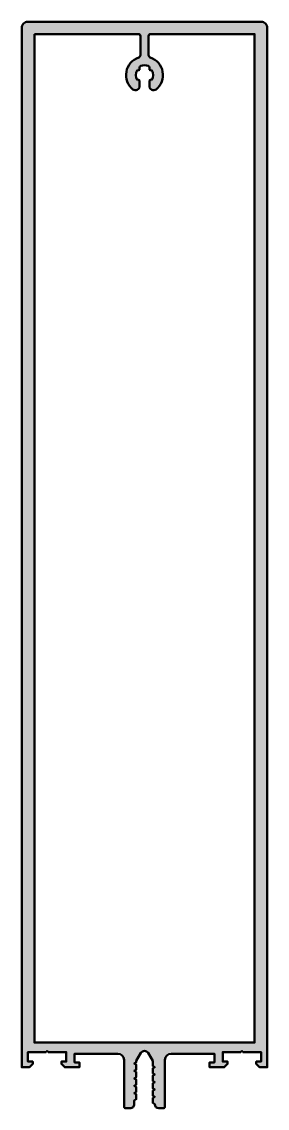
# Model space of a CAD drawing. Extents: x -30 to 30, y -16 to 249.
import ezdxf

# ---------------------------------------------------------------- set-up
doc = ezdxf.new("R2010")
doc.units = 0
doc.layers.add('0S-Alu contour', color=7, linetype='Continuous', lineweight=50)
doc.layers.add('0S-Alu hatch', color=252, linetype='Continuous', lineweight=25)

# ---------------------------------------------------------------- blocks, each defined once
blk = doc.blocks.new('505070__2DCFF82C_5499_4CCD_87CC_ED7981ED0AF8_')
at = {"layer": '0S-Alu hatch'}
h = blk.add_hatch(color=256, dxfattribs=at)
edge = h.paths.add_edge_path()
edge.add_ellipse((28.50000000000009, 247.5), major_axis=(-1.499999999999971, 0), ratio=1, start_angle=180, end_angle=270.0000000000007, ccw=False)
edge.add_line((30.00000000000007, 247.5), (29.99999999999993, -6))
edge.add_line((29.99999999999993, -6), (28.09999999999993, -6.000000000000006))
edge.add_line((28.09999999999993, -6.000000000000006), (27.29999999999993, -5.200000000000004))
edge.add_line((27.29999999999993, -5.200000000000004), (27.29999999999993, -4.600000000000005))
edge.add_line((27.29999999999993, -4.600000000000005), (28.49999999999993, -4.600000000000006))
edge.add_line((28.49999999999993, -4.600000000000006), (28.49999999999993, -2.300000000000006))
edge.add_line((28.49999999999993, -2.300000000000006), (24.04999999999993, -2.300000000000005))
edge.add_arc((23.79999999999993, -2.356250000000002), 0.2562499999999995, 12.6803834918193, 167.3196165081804)
edge.add_line((23.54999999999993, -2.300000000000003), (19.09999999999993, -2.3))
edge.add_line((19.09999999999993, -2.3), (19.09999999999993, -4.600000000000001))
edge.add_line((19.09999999999993, -4.600000000000001), (20.29999999999993, -4.600000000000002))
edge.add_line((20.29999999999993, -4.600000000000002), (20.29999999999993, -5.200000000000001))
edge.add_line((20.29999999999993, -5.200000000000001), (19.49999999999993, -6))
edge.add_line((19.49999999999993, -6), (15.89999999999992, -5.999999999999999))
edge.add_line((15.89999999999992, -5.999999999999999), (15.89999999999992, -4.799999999999998))
edge.add_line((15.89999999999992, -4.799999999999998), (17.09999999999993, -4.799999999999998))
edge.add_line((17.09999999999993, -4.799999999999998), (17.09999999999993, -2.699999999999997))
edge.add_line((17.09999999999993, -2.699999999999997), (6.499999999999921, -2.700000000000001))
edge.add_arc((6.499999999999921, -4.200000000000001), 1.5, 90, 180)
edge.add_line((4.999999999999921, -4.200000000000001), (4.999999999999921, -15.49999999999997))
edge.add_ellipse((4.499999999999918, -15.49999999999997), major_axis=(-0.5000000000000036, 0), ratio=1, start_angle=90.0000000000004, end_angle=180, ccw=False)
edge.add_line((4.499999999999921, -15.99999999999997), (3.499999999999914, -15.99999999999997))
edge.add_ellipse((3.499999999999922, -15), major_axis=(-0.9999999999999644, 0), ratio=1, start_angle=0, end_angle=89.9999999999996, ccw=False)
edge.add_line((2.499999999999957, -15), (1.99999999999996, -14.71132486540519))
edge.add_line((1.99999999999996, -14.71132486540519), (1.99999999999996, -13.48867513459482))
edge.add_line((1.99999999999996, -13.48867513459482), (2.499999999999957, -13.20000000000001))
edge.add_line((2.499999999999957, -13.20000000000001), (1.99999999999996, -12.9113248654052))
edge.add_line((1.99999999999996, -12.9113248654052), (1.999999999999957, -11.68867513459482))
edge.add_line((1.999999999999957, -11.68867513459482), (2.499999999999957, -11.40000000000001))
edge.add_line((2.499999999999957, -11.40000000000001), (1.999999999999957, -11.1113248654052))
edge.add_line((1.999999999999957, -11.1113248654052), (1.999999999999957, -9.888675134594825))
edge.add_line((1.999999999999957, -9.888675134594825), (2.499999999999957, -9.60000000000001))
edge.add_line((2.499999999999957, -9.60000000000001), (1.999999999999957, -9.311324865405197))
edge.add_line((1.999999999999957, -9.311324865405197), (1.999999999999957, -8.088675134594823))
edge.add_line((1.999999999999957, -8.088675134594823), (2.499999999999957, -7.800000000000009))
edge.add_line((2.499999999999957, -7.800000000000009), (1.999999999999957, -7.511324865405195))
edge.add_line((1.999999999999957, -7.511324865405195), (1.999999999999957, -6.288675134594821))
edge.add_line((1.999999999999957, -6.288675134594821), (2.499999999999957, -6.000000000000007))
edge.add_line((2.499999999999957, -6.000000000000007), (1.999999999999907, -5.711324865405165))
edge.add_line((1.999999999999907, -5.711324865405165), (1.999999999999921, -4.464101615137757))
edge.add_line((1.999999999999921, -4.464101615137757), (0.8660254037843628, -2.500000000000003))
edge.add_arc((-7.99e-14, -3.000000000000006), 1.000000000000004, 29.99999999999998, 150)
edge.add_line((-0.8660254037845225, -2.500000000000004), (-2.000000000000078, -4.46410161513775))
edge.add_line((-2.000000000000078, -4.46410161513775), (-2.000000000000039, -4.811324865405193))
edge.add_line((-2.000000000000039, -4.811324865405193), (-2.500000000000035, -5.100000000000007))
edge.add_line((-2.500000000000035, -5.100000000000007), (-2.000000000000039, -5.388675134594823))
edge.add_line((-2.000000000000039, -5.388675134594823), (-2.000000000000039, -6.611324865405197))
edge.add_line((-2.000000000000039, -6.611324865405197), (-2.500000000000035, -6.900000000000009))
edge.add_line((-2.500000000000035, -6.900000000000009), (-2.000000000000039, -7.18867513459482))
edge.add_line((-2.000000000000039, -7.18867513459482), (-2.000000000000039, -8.411324865405195))
edge.add_line((-2.000000000000039, -8.411324865405195), (-2.500000000000035, -8.700000000000006))
edge.add_line((-2.500000000000035, -8.700000000000006), (-2.000000000000039, -8.988675134594818))
edge.add_line((-2.000000000000039, -8.988675134594818), (-2.000000000000039, -10.21132486540519))
edge.add_line((-2.000000000000039, -10.21132486540519), (-2.500000000000035, -10.5))
edge.add_line((-2.500000000000035, -10.5), (-2.000000000000039, -10.78867513459482))
edge.add_line((-2.000000000000039, -10.78867513459482), (-2.000000000000039, -12.01132486540519))
edge.add_line((-2.000000000000039, -12.01132486540519), (-2.500000000000035, -12.3))
edge.add_line((-2.500000000000035, -12.3), (-2.000000000000035, -12.58867513459482))
edge.add_line((-2.000000000000035, -12.58867513459482), (-2.000000000000078, -13.81132486540519))
edge.add_line((-2.000000000000078, -13.81132486540519), (-2.500000000000078, -14.10000000000001))
edge.add_line((-2.500000000000078, -14.10000000000001), (-2.500000000000071, -14.99999999999999))
edge.add_ellipse((-3.500000000000058, -14.99999999999998), major_axis=(-0.9999999999999875, 0), ratio=1, start_angle=89.99999999999932, end_angle=180, ccw=False)
edge.add_line((-3.500000000000071, -15.99999999999997), (-4.500000000000078, -15.99999999999997))
edge.add_ellipse((-4.500000000000076, -15.49999999999997), major_axis=(-0.5, 0), ratio=1, start_angle=0, end_angle=89.99999999999977, ccw=False)
edge.add_line((-5.000000000000077, -15.49999999999997), (-5.000000000000078, -4.200000000000004))
edge.add_arc((-6.500000000000078, -4.200000000000004), 1.5, 0, 90)
edge.add_line((-6.500000000000078, -2.700000000000004), (-17.10000000000008, -2.699999999999974))
edge.add_line((-17.10000000000008, -2.699999999999974), (-17.10000000000008, -4.799999999999974))
edge.add_line((-17.10000000000008, -4.799999999999974), (-15.90000000000008, -4.799999999999974))
edge.add_line((-15.90000000000008, -4.799999999999974), (-15.90000000000008, -5.999999999999973))
edge.add_line((-15.90000000000008, -5.999999999999973), (-19.50000000000007, -5.999999999999973))
edge.add_line((-19.50000000000007, -5.999999999999973), (-20.30000000000007, -5.199999999999971))
edge.add_line((-20.30000000000007, -5.199999999999971), (-20.30000000000007, -4.599999999999973))
edge.add_line((-20.30000000000007, -4.599999999999973), (-19.10000000000008, -4.599999999999974))
edge.add_line((-19.10000000000008, -4.599999999999974), (-19.10000000000008, -2.299999999999977))
edge.add_line((-19.10000000000008, -2.299999999999977), (-23.55000000000007, -2.299999999999977))
edge.add_arc((-23.80000000000007, -2.356249999999975), 0.2562499999999961, 12.68038349181956, 167.3196165081804)
edge.add_line((-24.05000000000007, -2.299999999999977), (-28.50000000000007, -2.299999999999974))
edge.add_line((-28.50000000000007, -2.299999999999974), (-28.50000000000007, -4.599999999999972))
edge.add_line((-28.50000000000007, -4.599999999999972), (-27.30000000000007, -4.599999999999972))
edge.add_line((-27.30000000000007, -4.599999999999972), (-27.30000000000007, -5.19999999999997))
edge.add_line((-27.30000000000007, -5.19999999999997), (-28.10000000000007, -5.999999999999971))
edge.add_line((-28.10000000000007, -5.999999999999971), (-30.00000000000007, -5.999999999999972))
edge.add_line((-30.00000000000007, -5.999999999999972), (-30.00000000000003, 247.5))
edge.add_ellipse((-28.50000000000004, 247.5), major_axis=(-1.499999999999992, 0), ratio=1, start_angle=269.99999999999943, end_angle=360, ccw=False)
edge.add_line((-28.50000000000002, 249), (28.50000000000007, 249))
edge = h.paths.add_edge_path()
edge.add_line((-26.9000000000001, 246), (-26.90000000000005, 0))
edge.add_line((-26.90000000000005, 0), (26.90000000000005, -6.2e-15))
edge.add_line((26.90000000000005, -6.2e-15), (26.89999999999993, 246))
edge.add_line((26.89999999999993, 246), (1.499999999999911, 246))
edge.add_arc((1.499999999999909, 245.5), 0.5, 89.9999999999998, 180)
edge.add_line((0.9999999999999094, 245.5), (0.999999999999929, 240.8425200051214))
edge.add_arc((1.599999999999928, 240.8425200051213), 0.5999999999999992, 180, 251.7161100595922)
edge.add_ellipse((-7.59e-14, 236), major_axis=(-4.500000000000009, 0), ratio=1, start_angle=128.9448035940954, end_angle=251.7161100595926, ccw=False)
edge.add_ellipse((2.199999999999924, 233.2778684822367), major_axis=(-0.9999999999999872, 0), ratio=1, start_angle=0, end_angle=128.9448035940959, ccw=False)
edge.add_line((1.199999999999937, 233.2778684822367), (1.199999999999931, 234.5303061543301))
edge.add_ellipse((1.499999999999961, 234.5303061543301), major_axis=(-0.3000000000000243, 0), ratio=1, start_angle=229.6807351609637, end_angle=360, ccw=False)
edge.add_arc((-9.3e-14, 236), 2.10000000000001, 323.7767789191135, 396.2232210808885)
edge.add_ellipse((1.499999999999914, 237.46969384567), major_axis=(-0.2999999999999894, 0), ratio=1, start_angle=0, end_angle=130.3192648390397, ccw=False)
edge.add_line((1.199999999999924, 237.46969384567), (1.199999999999921, 237.7663521732656))
edge.add_arc((0.6999999999999397, 237.7663521732656), 0.4999999999999815, 0, 68.38172757784083)
edge.add_arc((-7.82e-14, 236), 2.400000000000005, 68.38172757784154, 111.6182724221581)
edge.add_arc((-0.7000000000000961, 237.7663521732656), 0.4999999999999684, 111.6182724221575, 180)
edge.add_line((-1.200000000000064, 237.7663521732656), (-1.200000000000077, 237.46969384567))
edge.add_ellipse((-1.500000000000069, 237.46969384567), major_axis=(-0.2999999999999883, 0), ratio=1, start_angle=49.68073516095512, end_angle=180, ccw=False)
edge.add_arc((-6.39e-14, 236.0000000000001), 2.100000000000015, 143.7767789191117, 216.2232210808883)
edge.add_ellipse((-1.500000000000079, 234.5303061543301), major_axis=(-0.3000000000000176, 0), ratio=1, start_angle=180, end_angle=310.3192648390359, ccw=False)
edge.add_line((-1.200000000000062, 234.5303061543301), (-1.200000000000077, 233.2778684822368))
edge.add_ellipse((-2.200000000000081, 233.2778684822367), major_axis=(-0.9999999999999939, 0), ratio=1, start_angle=51.05519640590347, end_angle=180, ccw=False)
edge.add_ellipse((-7.51e-14, 236), major_axis=(-4.500000000000012, 0), ratio=1, start_angle=-71.7161100595925, end_angle=51.055196405904496, ccw=False)
edge.add_arc((-1.600000000000084, 240.8425200051213), 0.5999999999999776, 288.2838899404086, 360)
edge.add_line((-1.000000000000107, 240.8425200051213), (-1.000000000000074, 245.5))
edge.add_arc((-1.500000000000076, 245.5), 0.5000000000000018, 0, 90.00000000000018)
edge.add_line((-1.500000000000078, 246), (-26.9000000000001, 246))
at = {"layer": '0S-Alu contour', "color": 7}
for points in [[(-24.05000000000007, -2.299999999999977), (-28.50000000000007, -2.299999999999974), (-28.50000000000007, -4.599999999999972), (-27.30000000000007, -4.599999999999972), (-27.30000000000007, -5.19999999999997), (-28.10000000000007, -5.999999999999971), (-30.00000000000007, -5.999999999999972), (-30.00000000000003, 247.5)], [(-28.50000000000002, 249), (28.50000000000007, 249)], [(30.00000000000007, 247.5), (29.99999999999993, -6), (28.09999999999993, -6.000000000000006), (27.29999999999993, -5.200000000000004), (27.29999999999993, -4.600000000000005), (28.49999999999993, -4.600000000000006), (28.49999999999993, -2.300000000000006), (24.04999999999993, -2.300000000000005)], [(-26.9000000000001, 246), (-26.90000000000005, 0), (26.90000000000005, -6.2e-15), (26.89999999999993, 246), (1.499999999999911, 246)], [(-1.500000000000078, 246), (-26.9000000000001, 246)], [(-1.000000000000107, 240.8425200051213), (-1.000000000000074, 245.5)], [(0.9999999999999094, 245.5), (0.999999999999929, 240.8425200051214)], [(-1.200000000000064, 237.7663521732656), (-1.200000000000077, 237.46969384567)], [(1.199999999999924, 237.46969384567), (1.199999999999921, 237.7663521732656)], [(-1.200000000000062, 234.5303061543301), (-1.200000000000077, 233.2778684822368)], [(1.199999999999937, 233.2778684822367), (1.199999999999931, 234.5303061543301)], [(-6.500000000000078, -2.700000000000004), (-17.10000000000008, -2.699999999999974), (-17.10000000000008, -4.799999999999974), (-15.90000000000008, -4.799999999999974), (-15.90000000000008, -5.999999999999973), (-19.50000000000007, -5.999999999999973), (-20.30000000000007, -5.199999999999971), (-20.30000000000007, -4.599999999999973), (-19.10000000000008, -4.599999999999974), (-19.10000000000008, -2.299999999999977), (-23.55000000000007, -2.299999999999977)], [(-0.8660254037845225, -2.500000000000004), (-2.000000000000078, -4.46410161513775), (-2.000000000000039, -4.811324865405193), (-2.500000000000035, -5.100000000000007), (-2.000000000000039, -5.388675134594823), (-2.000000000000039, -6.611324865405197), (-2.500000000000035, -6.900000000000009), (-2.000000000000039, -7.18867513459482), (-2.000000000000039, -8.411324865405195), (-2.500000000000035, -8.700000000000006), (-2.000000000000039, -8.988675134594818), (-2.000000000000039, -10.21132486540519), (-2.500000000000035, -10.5), (-2.000000000000039, -10.78867513459482), (-2.000000000000039, -12.01132486540519), (-2.500000000000035, -12.3), (-2.000000000000035, -12.58867513459482), (-2.000000000000078, -13.81132486540519), (-2.500000000000078, -14.10000000000001), (-2.500000000000071, -14.99999999999999)], [(2.499999999999957, -15), (1.99999999999996, -14.71132486540519), (1.99999999999996, -13.48867513459482), (2.499999999999957, -13.20000000000001), (1.99999999999996, -12.9113248654052), (1.999999999999957, -11.68867513459482), (2.499999999999957, -11.40000000000001), (1.999999999999957, -11.1113248654052), (1.999999999999957, -9.888675134594825), (2.499999999999957, -9.60000000000001), (1.999999999999957, -9.311324865405197), (1.999999999999957, -8.088675134594823), (2.499999999999957, -7.800000000000009), (1.999999999999957, -7.511324865405195), (1.999999999999957, -6.288675134594821), (2.499999999999957, -6.000000000000007), (1.999999999999907, -5.711324865405165), (1.999999999999921, -4.464101615137757), (0.8660254037843628, -2.500000000000003)], [(23.54999999999993, -2.300000000000003), (19.09999999999993, -2.3), (19.09999999999993, -4.600000000000001), (20.29999999999993, -4.600000000000002), (20.29999999999993, -5.200000000000001), (19.49999999999993, -6), (15.89999999999992, -5.999999999999999), (15.89999999999992, -4.799999999999998), (17.09999999999993, -4.799999999999998), (17.09999999999993, -2.699999999999997), (6.499999999999921, -2.700000000000001)], [(-5.000000000000077, -15.49999999999997), (-5.000000000000078, -4.200000000000004)], [(4.999999999999921, -4.200000000000001), (4.999999999999921, -15.49999999999997)], [(-3.500000000000071, -15.99999999999997), (-4.500000000000078, -15.99999999999997)], [(4.499999999999921, -15.99999999999997), (3.499999999999914, -15.99999999999997)]]:
    blk.add_lwpolyline(points, dxfattribs=at)
at = {"layer": '0S-Alu contour', "color": 7, "extrusion": (0, 0, -1)}
for centre, radius, start, end in [((28.50000000000004, 247.5), 1.499999999999992, 0, 90.00000000000055), ((-28.50000000000009, 247.5), 1.499999999999971, 89.99999999999935, 180), ((7.51e-14, 236), 4.500000000000012, 308.9448035940956, 71.71611005959261), ((7.59e-14, 236), 4.50000000000001, 108.2838899404074, 231.0551964059046), ((1.500000000000069, 237.46969384567), 0.2999999999999883, 180, 310.319264839045), ((-1.499999999999914, 237.46969384567), 0.2999999999999894, 229.6807351609603, 0), ((2.200000000000081, 233.2778684822367), 0.9999999999999939, 180, 308.9448035940965), ((1.500000000000079, 234.5303061543301), 0.3000000000000176, 49.6807351609641, 180), ((-1.499999999999961, 234.5303061543301), 0.3000000000000243, 0, 130.3192648390363), ((-2.199999999999924, 233.2778684822367), 0.9999999999999872, 231.0551964059041, 0), ((4.500000000000076, -15.49999999999997), 0.5, 270.0000000000002, 0), ((3.500000000000058, -14.99999999999998), 0.9999999999999875, 180, 270.0000000000007), ((-3.499999999999922, -15), 0.9999999999999644, 270.0000000000005, 0), ((-4.499999999999918, -15.49999999999997), 0.5000000000000036, 180, 269.9999999999996)]:
    blk.add_arc(centre, radius, start, end, dxfattribs=at)
at = {"layer": '0S-Alu contour', "color": 7}
for centre, radius, start, end in [((-1.500000000000076, 245.5), 0.5000000000000018, 0, 90.00000000000018), ((1.499999999999909, 245.5), 0.5, 89.9999999999998, 180), ((-1.600000000000084, 240.8425200051213), 0.5999999999999776, 288.2838899404086, 0), ((1.599999999999928, 240.8425200051213), 0.5999999999999992, 180, 251.7161100595922), ((-6.39e-14, 236.0000000000001), 2.100000000000015, 143.7767789191117, 216.2232210808883), ((-0.7000000000000961, 237.7663521732656), 0.4999999999999684, 111.6182724221575, 180), ((-7.82e-14, 236), 2.400000000000005, 68.38172757784154, 111.6182724221581), ((0.6999999999999397, 237.7663521732656), 0.4999999999999815, 0, 68.38172757784083), ((-9.3e-14, 236), 2.10000000000001, 323.7767789191135, 36.22322108088849), ((-23.80000000000007, -2.356249999999975), 0.2562499999999961, 12.68038349181956, 167.3196165081804), ((-7.99e-14, -3.000000000000006), 1.000000000000004, 29.99999999999998, 150), ((23.79999999999993, -2.356250000000002), 0.2562499999999995, 12.6803834918193, 167.3196165081804), ((-6.500000000000078, -4.200000000000004), 1.5, 0, 90), ((6.499999999999921, -4.200000000000001), 1.5, 90, 180)]:
    blk.add_arc(centre, radius, start, end, dxfattribs=at)
blk = doc.blocks.new('505070__59AAC336_E283_4797_8B91_9596D03B5CDD_')
at = {"layer": '0S-Alu contour', "color": 7}
blk.add_blockref('505070__2DCFF82C_5499_4CCD_87CC_ED7981ED0AF8_', (0, 0), dxfattribs=at)

msp = doc.modelspace()

# ---------------------------------------------------------------- block references
at = {"layer": '0S-Alu contour', "color": 7}
msp.add_blockref('505070__59AAC336_E283_4797_8B91_9596D03B5CDD_', (0, 0), dxfattribs=at)

doc.saveas('drawing.dxf')
